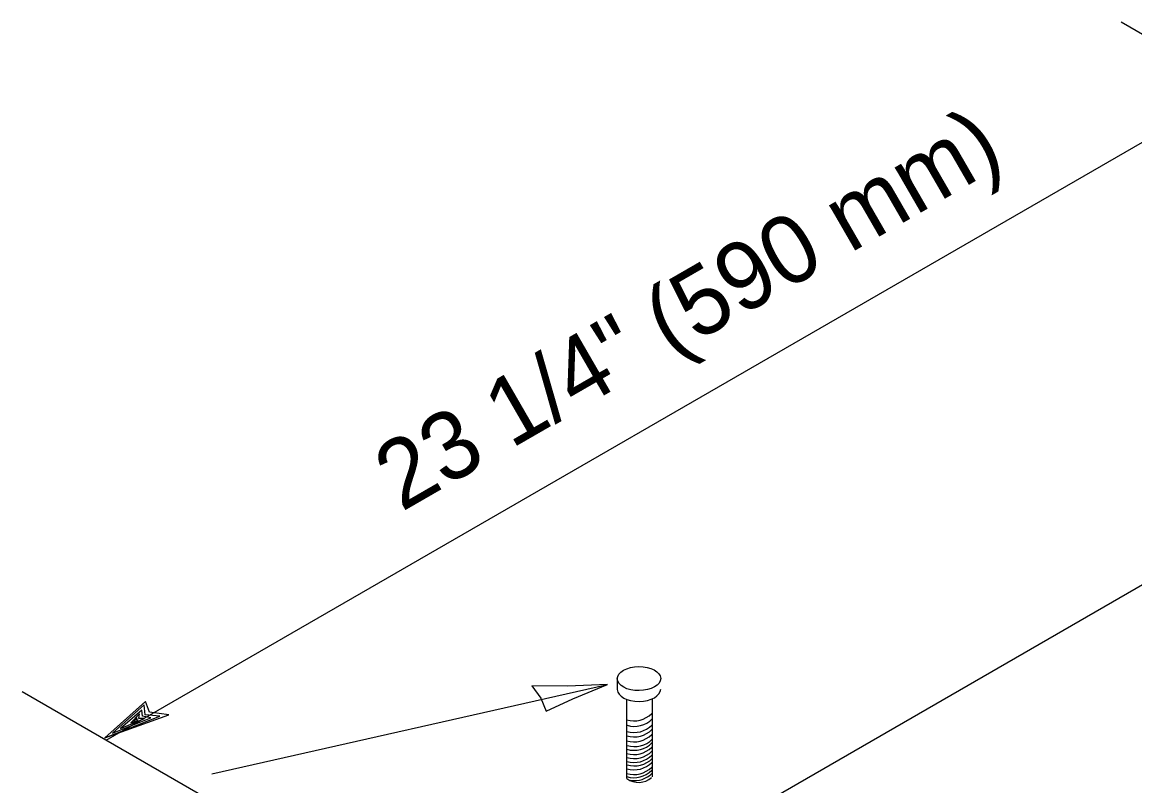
# Model space of a CAD drawing. Extents: x 1709823 to 1716999, y 1398858 to 1402388.
# Drawn here: x 1715084.85 to 1715119.18, y 1401759.83 to 1401783.41 of the extents above; entities that cross this region are included whole.
import ezdxf

# ---------------------------------------------------------------- set-up
doc = ezdxf.new("R2010")
doc.units = 0
for name, color, linetype in [('Design_EX_Roadway Dimensions', 7, 'Continuous'), ('Removal_Items', 7, 'Continuous'), ('Signals_EX_Above Ground', 7, 'Continuous')]:
    doc.layers.add(name, color=color, linetype=linetype)

msp = doc.modelspace()

# ---------------------------------------------------------------- linework, layer by layer
at = {"layer": 'Design_EX_Roadway Dimensions'}
for p, q in [((1715132.802, 1401775.316), (1715118.759, 1401783.408)), ((1715087.436, 1401761.238), (1715122.3, 1401781.367)), ((1715098.456, 1401754.872), (1715084.847, 1401762.734))]:
    msp.add_line(p, q, dxfattribs=at)
for points in [[(1715090.699, 1401760.203), (1715102.911, 1401762.958)], [(1715087.391, 1401761.306), (1715089.375, 1401762.023), (1715088.775, 1401762.105), (1715088.648, 1401762.428), (1715087.398, 1401761.306), (1715089.09, 1401761.981), (1715088.643, 1401762.023), (1715088.606, 1401762.333), (1715087.635, 1401761.456), (1715088.82, 1401761.933), (1715088.558, 1401761.978), (1715088.543, 1401762.165), (1715087.878, 1401761.595), (1715088.618, 1401761.903), (1715088.445, 1401761.91), (1715088.471, 1401762.053), (1715088.201, 1401761.775), (1715088.426, 1401761.858), (1715088.358, 1401761.876), (1715088.393, 1401761.928), (1715088.295, 1401761.828)]]:
    msp.add_lwpolyline(points, dxfattribs=at)
msp.add_lwpolyline([(1715100.574, 1401762.921), (1715100.853, 1401762.534), (1715101.017, 1401762.138), (1715101.839, 1401762.513), (1715102.91, 1401762.957), (1715101.672, 1401762.906)], close=True, dxfattribs=at)
at = {"layer": 'Removal_Items'}
for p, q in [((1715103.212, 1401763.132), (1715103.212, 1401762.799)), ((1715103.5, 1401762.499), (1715103.5, 1401760.058)), ((1715104.29, 1401762.508), (1715104.29, 1401760.104))]:
    msp.add_line(p, q, dxfattribs=at)
for centre, radius, start, end in [((1715103.726, 1401762.604), 0.769, 252.8918, 315.4718), ((1715103.734, 1401762.246), 0.769, 252.8918, 315.4718), ((1715103.742, 1401762.433), 0.769, 252.8918, 315.4718), ((1715103.726, 1401761.954), 0.769, 252.8918, 315.4718), ((1715103.734, 1401762.108), 0.769, 252.8918, 315.4718), ((1715103.742, 1401761.808), 0.769, 252.8918, 315.4718), ((1715103.726, 1401761.564), 0.769, 252.8918, 315.4718), ((1715103.734, 1401761.694), 0.769, 252.8918, 315.4718), ((1715103.734, 1401761.442), 0.769, 252.8918, 315.4718), ((1715103.734, 1401761.32), 0.769, 252.8918, 315.4718), ((1715103.734, 1401761.093), 0.769, 252.8918, 315.4718), ((1715103.742, 1401761.215), 0.769, 252.8918, 315.4718), ((1715103.726, 1401760.947), 0.769, 252.8918, 315.4718), ((1715103.726, 1401760.849), 0.769, 252.8918, 315.4718), ((1715103.742, 1401760.76), 0.769, 260.578, 315.4718), ((1715103.868, 1401760.549), 0.614, 233.9346, 310.9402)]:
    msp.add_arc(centre, radius, start, end, dxfattribs=at)
msp.add_ellipse((1715103.881, 1401763.14), major_axis=(-0.669, -0.008), ratio=0.55415, dxfattribs=at)
msp.add_ellipse((1715103.881, 1401762.807), major_axis=(-0.669, -0.008), ratio=0.55415, start_param=0, end_param=3.133983, dxfattribs=at)
at = {"layer": 'Signals_EX_Above Ground'}
msp.add_line((1715101.512, 1401755.706), (1715132.635, 1401773.678), dxfattribs=at)

# ---------------------------------------------------------------- texts
at = {"layer": 'Design_EX_Roadway Dimensions'}
msp.add_text('23 1/4" (590 mm)', height=2.0985, rotation=30.0032, dxfattribs=at).set_placement((1715096.552, 1401768.274))

doc.saveas('drawing.dxf')
